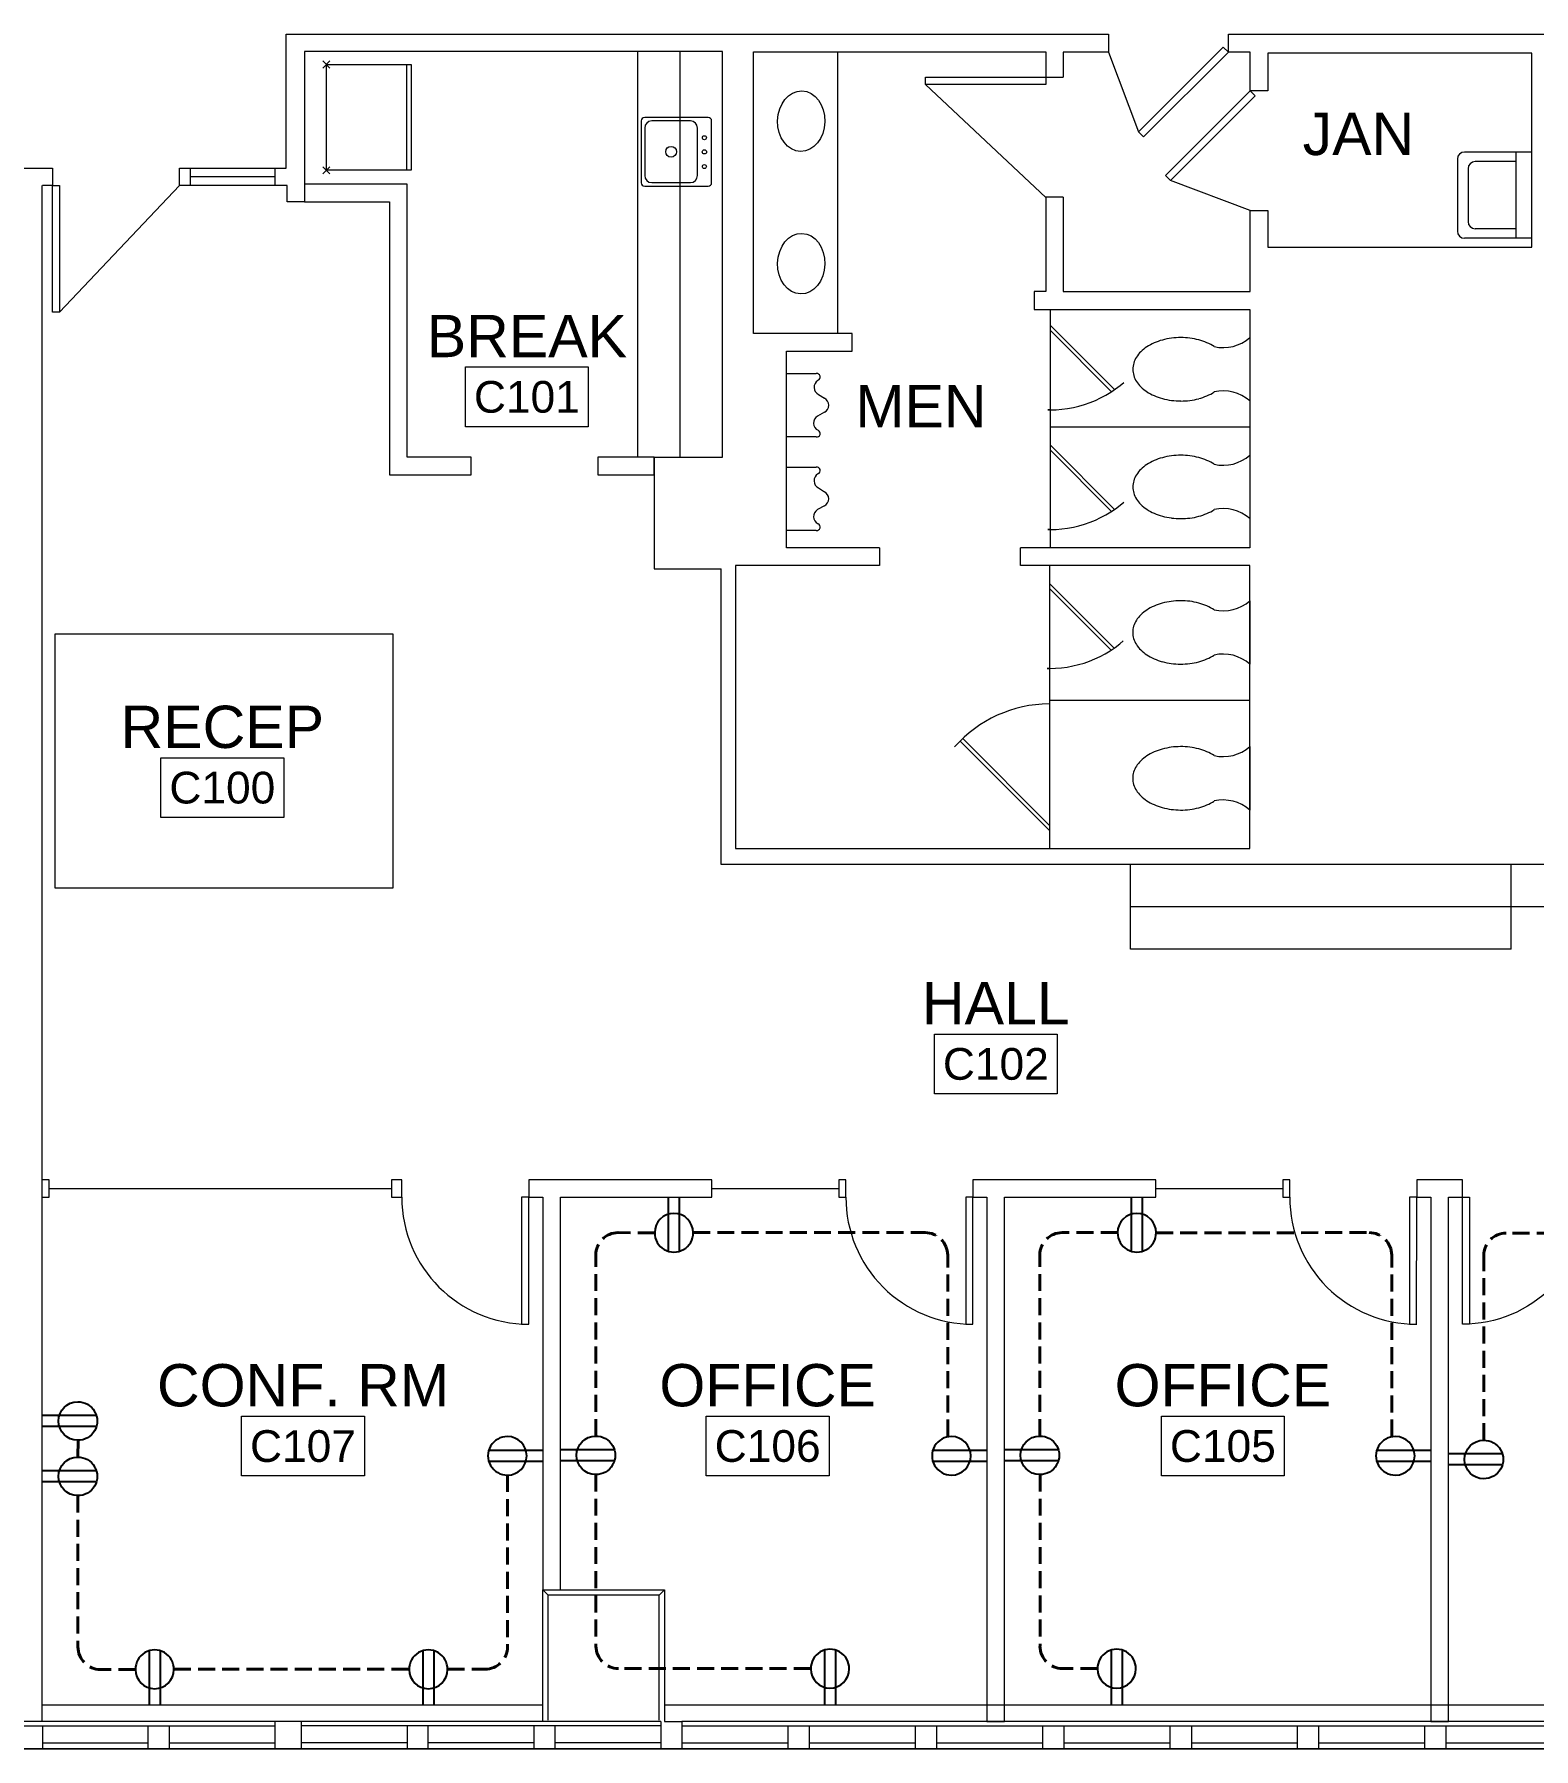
# Model space of a CAD drawing. Header units: inches. Extents: x 4293 to 10865, y -6935 to 441.
# Drawn here: x 9673.9 to 10099.4, y -6648.8 to -6162.4 of the extents above; entities that cross this region are included whole.
import ezdxf
from ezdxf.enums import TextEntityAlignment as Align

# ---------------------------------------------------------------- set-up
doc = ezdxf.new("R2010")
doc.units = ezdxf.units.IN
doc.header["$MEASUREMENT"] = 0
doc.header["$PDMODE"] = 3
doc.linetypes.add('Hidden', pattern=[6.859843, 4.8, -2.059843])
for name, color, linetype, lineweight in [('ARCH-BLOCK', 8, 'Continuous', 0), ('E-POWR-CONDUIT', 6, 'Hidden', 40), ('E-POWR-RECEPTACLES', 54, 'Continuous', 25)]:
    doc.layers.add(name, color=color, linetype=linetype, lineweight=lineweight)
doc.styles.add('DB', font='arial.ttf')

# ---------------------------------------------------------------- blocks, each defined once
blk = doc.blocks.new('fp')
at = {"layer": 'ARCH-BLOCK'}
for p, q in [((10627.79, 3301.59), (10627.79, 3339.55)), ((10627.79, 3339.55), (10861.18, 3339.55)), ((10861.18, 3339.55), (10861.18, 3334.51)), ((10895.18, 3339.55), (10992.22, 3339.55)), ((10895.18, 3334.51), (10895.18, 3339.55)), ((10751.61, 3334.67), (10633.05, 3334.67)), ((10633.05, 3334.67), (10633.05, 3291.99)), ((10727.61, 3219.53), (10727.61, 3334.67)), ((10739.61, 3219.53), (10739.61, 3334.67)), ((10751.61, 3219.53), (10751.61, 3334.67)), ((10760.48, 3254.66), (10760.48, 3334.56)), ((10760.48, 3334.56), (10843.35, 3334.56)), ((10784.36, 3254.66), (10784.36, 3334.56)), ((10843.35, 3334.56), (10843.35, 3327.35)), ((10861.18, 3334.51), (10848.27, 3334.51)), ((10848.27, 3334.51), (10848.27, 3327.35)), ((10893.76, 3335.93), (10869.72, 3311.89)), ((10871.14, 3310.47), (10895.18, 3334.51)), ((10895.18, 3334.51), (10893.76, 3335.93)), ((10901.39, 3334.51), (10895.18, 3334.51)), ((10901.39, 3323.51), (10901.39, 3334.51)), ((10981.31, 3334.24), (10906.43, 3334.24)), ((10906.43, 3334.24), (10906.43, 3323.51)), ((10981.31, 3279.15), (10981.31, 3334.24)), ((10639.27, 3330.98), (10663.27, 3330.98)), ((10639.27, 3300.98), (10639.27, 3330.98)), ((10662.07, 3300.98), (10662.07, 3330.98)), ((10663.27, 3330.98), (10663.27, 3300.98)), ((10809.26, 3325.35), (10809.26, 3327.35)), ((10809.26, 3327.35), (10843.35, 3327.35)), ((10843.35, 3325.35), (10809.26, 3325.35)), ((10843.35, 3327.35), (10848.27, 3327.35)), ((10843.35, 3327.35), (10843.35, 3325.35)), ((10877.35, 3299.47), (10901.39, 3323.51)), ((10906.43, 3323.51), (10901.39, 3323.51)), ((10901.39, 3323.51), (10902.81, 3322.1)), ((10902.81, 3322.1), (10878.77, 3298.06)), ((10728.56, 3314.96), (10728.56, 3297.43)), ((10747.56, 3315.96), (10729.56, 3315.96)), ((10729.56, 3312.96), (10729.56, 3299.48)), ((10742.56, 3314.96), (10731.56, 3314.96)), ((10744.56, 3299.48), (10744.56, 3312.96)), ((10748.56, 3297.43), (10748.56, 3314.96)), ((10869.72, 3311.89), (10871.14, 3310.47)), ((10960.19, 3304.15), (10960.19, 3283.67)), ((10981.31, 3306.15), (10962.19, 3306.15)), ((10976.79, 3303.42), (10965.21, 3303.42)), ((10976.79, 3306.15), (10976.79, 3281.67)), ((10551.32, 3301.59), (10561.55, 3301.59)), ((10561.55, 3301.59), (10561.55, 3296.67)), ((10597.55, 3301.59), (10600.55, 3301.59)), ((10597.55, 3296.67), (10597.55, 3301.59)), ((10600.55, 3301.59), (10600.55, 3296.67)), ((10600.55, 3301.59), (10624.67, 3301.59)), ((10600.55, 3299.19), (10624.67, 3299.19)), ((10624.67, 3301.59), (10627.79, 3301.59)), ((10624.67, 3296.67), (10624.67, 3301.59)), ((10663.27, 3300.98), (10639.27, 3300.98)), ((10878.77, 3298.06), (10877.35, 3299.47)), ((10963.21, 3301.42), (10963.21, 3286.39)), ((10558.47, 3296.67), (10558.47, 2860.77)), ((10561.55, 3296.67), (10558.67, 3296.67)), ((10561.55, 3296.67), (10563.55, 3296.67)), ((10561.55, 3260.67), (10561.55, 3296.67)), ((10563.55, 3296.67), (10563.55, 3260.67)), ((10628.13, 3296.67), (10597.55, 3296.67)), ((10628.13, 3291.99), (10628.13, 3296.67)), ((10633.05, 3296.99), (10633.05, 3291.99)), ((10662.15, 3296.99), (10633.05, 3296.99)), ((10662.15, 3219.53), (10662.15, 3296.99)), ((10729.56, 3296.43), (10747.56, 3296.43)), ((10731.56, 3297.48), (10742.56, 3297.48)), ((10848.27, 3293.35), (10843.35, 3293.35)), ((10843.35, 3293.35), (10843.35, 3266.59)), ((10848.27, 3293.35), (10848.27, 3266.59)), ((10633.05, 3291.99), (10628.13, 3291.99)), ((10633.05, 3291.99), (10657.15, 3291.99)), ((10657.15, 3291.99), (10657.15, 3214.53)), ((10901.39, 3289.51), (10906.43, 3289.51)), ((10901.39, 3266.59), (10901.39, 3289.51)), ((10906.43, 3289.51), (10906.43, 3279.15)), ((10976.79, 3284.39), (10965.21, 3284.39)), ((10906.43, 3279.15), (10981.31, 3279.15)), ((10981.31, 3281.67), (10962.19, 3281.67)), ((10843.35, 3266.59), (10840.12, 3266.59)), ((10840.12, 3266.59), (10840.12, 3261.42)), ((10848.27, 3266.59), (10901.39, 3266.59)), ((10563.55, 3260.67), (10561.55, 3260.67)), ((10840.12, 3261.42), (10901.3, 3261.42)), ((10844.66, 3261.42), (10844.66, 3193.84)), ((10901.3, 3261.42), (10901.3, 3193.84)), ((10788.46, 3254.66), (10760.48, 3254.66)), ((10788.46, 3249.62), (10788.46, 3254.66)), ((10844.66, 3256.98), (10862.89, 3238.72)), ((10844.66, 3255.57), (10862.05, 3238.15)), ((10769.79, 3193.84), (10769.79, 3249.62)), ((10769.79, 3249.62), (10788.46, 3249.62)), ((10901.3, 3253.5), (10901.3, 3235.5)), ((10678.73, 3228.2), (10678.73, 3245.16)), ((10678.73, 3245.16), (10713.56, 3245.16)), ((10713.56, 3245.16), (10713.56, 3228.2)), ((10769.79, 3225.3), (10769.79, 3243.26)), ((10769.79, 3243.26), (10778.19, 3243.26)), ((10863.17, 3238.91), (10864.49, 3239.9)), ((10864.49, 3239.9), (10865.52, 3240.76)), ((10778.87, 3237.36), (10778.87, 3237.36)), ((10778.87, 3237.36), (10780.59, 3236.27)), ((10780.59, 3236.27), (10780.59, 3236.28)), ((10854.38, 3234.5), (10855.93, 3235.04)), ((10855.93, 3235.04), (10857.46, 3235.67)), ((10857.46, 3235.67), (10858.95, 3236.36)), ((10858.95, 3236.36), (10860.4, 3237.14)), ((10860.4, 3237.14), (10861.81, 3237.99)), ((10861.81, 3237.99), (10863.17, 3238.91)), ((10780.59, 3232.29), (10778.61, 3231.19)), ((10778.61, 3231.19), (10778.61, 3231.19)), ((10780.59, 3232.29), (10780.59, 3232.29)), ((10843.92, 3232.98), (10844.66, 3232.98)), ((10844.66, 3232.98), (10843.92, 3232.98)), ((10844.66, 3232.98), (10846.31, 3233.03)), ((10846.31, 3233.03), (10847.95, 3233.15)), ((10847.95, 3233.15), (10849.58, 3233.37)), ((10849.58, 3233.37), (10851.2, 3233.66)), ((10851.2, 3233.66), (10852.8, 3234.04)), ((10852.8, 3234.04), (10854.38, 3234.5)), ((10713.56, 3228.2), (10678.73, 3228.2)), ((10778.19, 3225.3), (10769.79, 3225.3)), ((10844.66, 3228.16), (10901.3, 3228.16)), ((10844.66, 3223.02), (10862.89, 3204.76)), ((10844.66, 3221.61), (10862.05, 3204.19)), ((10680.28, 3219.53), (10662.15, 3219.53)), ((10680.28, 3214.53), (10680.28, 3219.53)), ((10732.28, 3219.53), (10716.28, 3219.53)), ((10716.28, 3219.53), (10716.28, 3214.53)), ((10732.28, 3219.53), (10732.28, 3187.87)), ((10732.28, 3219.53), (10751.61, 3219.53)), ((10732.28, 3214.53), (10732.28, 3219.53)), ((10769.79, 3198.78), (10769.79, 3216.74)), ((10769.79, 3216.74), (10778.19, 3216.74)), ((10901.3, 3220.12), (10901.3, 3202.12)), ((10657.15, 3214.53), (10680.28, 3214.53)), ((10716.28, 3214.53), (10732.28, 3214.53)), ((10778.87, 3210.84), (10778.87, 3210.84)), ((10778.87, 3210.84), (10780.59, 3209.75)), ((10780.59, 3209.75), (10780.59, 3209.76)), ((10863.17, 3204.95), (10864.49, 3205.94)), ((10864.49, 3205.94), (10865.52, 3206.8)), ((10780.59, 3205.77), (10778.61, 3204.67)), ((10778.61, 3204.67), (10778.61, 3204.67)), ((10780.59, 3205.77), (10780.59, 3205.77)), ((10854.38, 3200.54), (10855.93, 3201.08)), ((10855.93, 3201.08), (10857.46, 3201.71)), ((10857.46, 3201.71), (10858.95, 3202.4)), ((10858.95, 3202.4), (10860.4, 3203.18)), ((10860.4, 3203.18), (10861.81, 3204.03)), ((10861.81, 3204.03), (10863.17, 3204.95)), ((10778.19, 3198.78), (10769.79, 3198.78)), ((10843.92, 3199.02), (10844.66, 3199.02)), ((10844.66, 3199.02), (10843.92, 3199.02)), ((10844.66, 3199.02), (10846.31, 3199.07)), ((10846.31, 3199.07), (10847.95, 3199.19)), ((10847.95, 3199.19), (10849.58, 3199.41)), ((10849.58, 3199.41), (10851.2, 3199.7)), ((10851.2, 3199.7), (10852.8, 3200.08)), ((10852.8, 3200.08), (10854.38, 3200.54)), ((10796.19, 3193.84), (10769.79, 3193.84)), ((10796.19, 3193.84), (10796.19, 3188.8)), ((10901.3, 3193.84), (10836.19, 3193.84)), ((10836.19, 3188.8), (10836.19, 3193.84)), ((10732.28, 3187.87), (10751.3, 3187.87)), ((10751.3, 3103.95), (10751.3, 3187.87)), ((10796.19, 3188.8), (10755.36, 3188.8)), ((10755.36, 3188.8), (10755.36, 3108.52)), ((10901.28, 3188.8), (10836.19, 3188.8)), ((10844.52, 3108.52), (10844.52, 3188.8)), ((10901.28, 3108.52), (10901.28, 3188.8)), ((10844.52, 3183.64), (10862.75, 3165.38)), ((10844.52, 3182.23), (10861.9, 3164.81)), ((10901.28, 3178.84), (10901.28, 3160.84)), ((10658.18, 3169.38), (10562.18, 3169.38)), ((10562.18, 3169.38), (10562.18, 3097.38)), ((10658.18, 3097.38), (10658.18, 3169.38)), ((10864.35, 3166.56), (10865.37, 3167.42)), ((10855.79, 3161.7), (10857.32, 3162.32)), ((10857.32, 3162.32), (10858.81, 3163.02)), ((10858.81, 3163.02), (10860.26, 3163.8)), ((10860.26, 3163.8), (10861.67, 3164.65)), ((10861.67, 3164.65), (10863.03, 3165.57)), ((10863.03, 3165.57), (10864.35, 3166.56)), ((10843.77, 3159.64), (10844.52, 3159.64)), ((10844.52, 3159.64), (10843.77, 3159.64)), ((10844.52, 3159.64), (10846.17, 3159.69)), ((10846.17, 3159.69), (10847.81, 3159.81)), ((10847.81, 3159.81), (10849.44, 3160.02)), ((10849.44, 3160.02), (10851.06, 3160.32)), ((10851.06, 3160.32), (10852.66, 3160.7)), ((10852.66, 3160.7), (10854.24, 3161.16)), ((10854.24, 3161.16), (10855.79, 3161.7)), ((10844.52, 3150.64), (10901.28, 3150.64)), ((10844.52, 3113.56), (10819.1, 3139.02)), ((10819.81, 3139.71), (10844.52, 3114.97)), ((10592.31, 3117.32), (10592.31, 3134.27)), ((10592.31, 3134.27), (10627.14, 3134.27)), ((10627.14, 3134.27), (10627.14, 3117.32)), ((10901.28, 3137.44), (10901.28, 3119.44)), ((10627.14, 3117.32), (10592.31, 3117.32)), ((10755.36, 3108.52), (10901.28, 3108.52)), ((11135.99, 3103.95), (10751.3, 3103.95)), ((10867.4, 3079.95), (10867.4, 3103.95)), ((10975.41, 3079.95), (10975.41, 3103.95)), ((10562.18, 3097.38), (10658.18, 3097.38)), ((11040.03, 3091.95), (10867.4, 3091.95)), ((10975.41, 3079.95), (10867.4, 3079.95)), ((10811.79, 3038.94), (10811.79, 3055.89)), ((10811.79, 3055.89), (10846.62, 3055.89)), ((10846.62, 3055.89), (10846.62, 3038.94)), ((10846.62, 3038.94), (10811.79, 3038.94)), ((10560.54, 3014.55), (10558.47, 3014.55)), ((10558.47, 3014.55), (10558.47, 3009.55)), ((10560.54, 3009.55), (10560.54, 3014.55)), ((10560.54, 3012.05), (10657.76, 3012.05)), ((10660.65, 3014.55), (10657.76, 3014.55)), ((10657.76, 3014.55), (10657.76, 3009.55)), ((10660.65, 3009.55), (10660.65, 3014.55)), ((10703.15, 3014.55), (10696.65, 3014.55)), ((10696.65, 3014.55), (10696.65, 3009.55)), ((10748.65, 3014.55), (10703.15, 3014.55)), ((10748.65, 3009.55), (10748.65, 3014.55)), ((10748.65, 3012.05), (10784.65, 3012.05)), ((10786.65, 3014.55), (10784.65, 3014.55)), ((10784.65, 3014.55), (10784.65, 3009.55)), ((10786.65, 3009.55), (10786.65, 3014.55)), ((10829.15, 3014.55), (10822.65, 3014.55)), ((10822.65, 3014.55), (10822.65, 3009.55)), ((10874.63, 3014.55), (10829.15, 3014.55)), ((10874.63, 3009.55), (10874.63, 3014.55)), ((10874.63, 3012.05), (10910.63, 3012.05)), ((10912.63, 3014.55), (10910.63, 3014.55)), ((10910.63, 3014.55), (10910.63, 3009.55)), ((10912.63, 3009.55), (10912.63, 3014.55)), ((10955.12, 3014.55), (10948.63, 3014.55)), ((10948.63, 3014.55), (10948.63, 3009.55)), ((10961.62, 3014.55), (10955.12, 3014.55)), ((10961.62, 3009.55), (10961.62, 3014.55)), ((10558.47, 3009.55), (10560.54, 3009.55)), ((10657.76, 3009.55), (10660.65, 3009.55)), ((10696.65, 3009.55), (10694.65, 3009.55)), ((10694.65, 3009.55), (10694.65, 2973.55)), ((10696.65, 3009.55), (10700.65, 3009.55)), ((10696.65, 2973.55), (10696.65, 3009.55)), ((10700.65, 3009.55), (10700.65, 2898.14)), ((10705.65, 3009.55), (10748.65, 3009.55)), ((10705.65, 2898.14), (10705.65, 3009.55)), ((10784.65, 3009.55), (10786.65, 3009.55)), ((10822.65, 3009.55), (10820.65, 3009.55)), ((10820.65, 3009.55), (10820.65, 2973.55)), ((10822.65, 3009.55), (10826.65, 3009.55)), ((10822.65, 2973.55), (10822.65, 3009.55)), ((10826.65, 3009.55), (10826.65, 2860.77)), ((10831.65, 3009.55), (10874.63, 3009.55)), ((10831.65, 2860.77), (10831.65, 3009.55)), ((10910.63, 3009.55), (10912.63, 3009.55)), ((10946.63, 3009.55), (10946.62, 2973.55)), ((10948.63, 3009.55), (10946.63, 3009.55)), ((10948.62, 2973.55), (10948.63, 3009.55)), ((10948.63, 3009.55), (10952.62, 3009.55)), ((10952.62, 3009.55), (10952.64, 2860.77)), ((10957.62, 3009.55), (10961.62, 3009.55)), ((10957.64, 2860.77), (10957.62, 3009.55)), ((10961.62, 3009.55), (10963.62, 3009.55)), ((10961.62, 2973.55), (10961.62, 3009.55)), ((10963.62, 3009.55), (10963.62, 2973.55)), ((10694.65, 2973.55), (10696.65, 2973.55)), ((10820.65, 2973.55), (10822.65, 2973.55)), ((10946.62, 2973.55), (10948.62, 2973.55)), ((10963.62, 2973.55), (10961.62, 2973.55)), ((10615.19, 2930.49), (10615.19, 2947.45)), ((10615.19, 2947.45), (10650.02, 2947.45)), ((10650.02, 2947.45), (10650.02, 2930.49)), ((10747.04, 2930.51), (10747.04, 2947.46)), ((10747.04, 2947.46), (10781.87, 2947.46)), ((10781.87, 2947.46), (10781.87, 2930.51)), ((10876.22, 2930.51), (10876.22, 2947.46)), ((10876.22, 2947.46), (10911.04, 2947.46)), ((10911.04, 2947.46), (10911.04, 2930.51)), ((10650.02, 2930.49), (10615.19, 2930.49)), ((10781.87, 2930.51), (10747.04, 2930.51)), ((10911.04, 2930.51), (10876.22, 2930.51)), ((10702.13, 2896.64), (10700.63, 2898.14)), ((10700.65, 2860.77), (10700.65, 2898.14)), ((10700.65, 2898.14), (10735.19, 2898.14)), ((10700.65, 2898.14), (10705.65, 2898.14)), ((10733.71, 2896.64), (10702.13, 2896.64)), ((10702.13, 2861.15), (10702.13, 2896.64)), ((10733.71, 2896.64), (10735.21, 2898.14)), ((10733.71, 2861.15), (10733.71, 2896.64)), ((10735.19, 2898.14), (10735.19, 2860.77)), ((10558.47, 2865.55), (10700.65, 2865.55)), ((10735.19, 2865.55), (10988.94, 2865.55)), ((10624.67, 2860.77), (10450.67, 2860.77)), ((10632.15, 2860.77), (10624.67, 2860.77)), ((10624.67, 2853.09), (10624.67, 2860.77)), ((10734.15, 2860.77), (10632.15, 2860.77)), ((10632.15, 2853.09), (10632.15, 2860.77)), ((10734.15, 2860.77), (10734.15, 2853.09)), ((10735.19, 2860.77), (10740.15, 2860.77)), ((11129.51, 2860.77), (10740.15, 2860.77)), ((10740.15, 2860.77), (10740.15, 2853.09)), ((10826.65, 2860.77), (10831.65, 2860.77)), ((10952.64, 2860.77), (10957.64, 2860.77)), ((10552.67, 2859.57), (10558.67, 2859.57)), ((10558.67, 2859.57), (10558.67, 2853.09)), ((10558.67, 2859.57), (10588.67, 2859.57)), ((10588.67, 2853.09), (10588.67, 2859.57)), ((10588.67, 2859.57), (10594.67, 2859.57)), ((10594.67, 2859.57), (10594.67, 2853.09)), ((10594.67, 2859.57), (10624.67, 2859.57)), ((10662.15, 2859.57), (10632.15, 2859.57)), ((10668.15, 2859.57), (10662.15, 2859.57)), ((10662.15, 2859.57), (10662.15, 2853.09)), ((10668.15, 2853.09), (10668.15, 2859.57)), ((10698.15, 2859.57), (10668.15, 2859.57)), ((10704.15, 2859.57), (10698.15, 2859.57)), ((10698.15, 2859.57), (10698.15, 2853.09)), ((10704.15, 2853.09), (10704.15, 2859.57)), ((10734.15, 2859.57), (10704.15, 2859.57)), ((10740.15, 2859.57), (10770.28, 2859.57)), ((10770.28, 2853.09), (10770.28, 2859.57)), ((10770.28, 2859.57), (10776.28, 2859.57)), ((10776.28, 2859.57), (10776.28, 2853.09)), ((10776.28, 2859.57), (10806.41, 2859.57)), ((10806.41, 2853.09), (10806.41, 2859.57)), ((10806.41, 2859.57), (10812.41, 2859.57)), ((10812.41, 2859.57), (10812.41, 2853.09)), ((10812.41, 2859.57), (10842.54, 2859.57)), ((10842.54, 2853.09), (10842.54, 2859.57)), ((10842.54, 2859.57), (10848.54, 2859.57)), ((10848.54, 2859.57), (10848.54, 2853.09)), ((10848.54, 2859.57), (10878.68, 2859.57)), ((10878.68, 2853.09), (10878.68, 2859.57)), ((10878.68, 2859.57), (10884.68, 2859.57)), ((10884.68, 2859.57), (10884.68, 2853.09)), ((10884.68, 2859.57), (10914.81, 2859.57)), ((10914.81, 2853.09), (10914.81, 2859.57)), ((10914.81, 2859.57), (10920.81, 2859.57)), ((10920.81, 2859.57), (10920.81, 2853.09)), ((10920.81, 2859.57), (10950.94, 2859.57)), ((10950.94, 2853.09), (10950.94, 2859.57)), ((10950.94, 2859.57), (10956.94, 2859.57)), ((10956.94, 2859.57), (10956.94, 2853.09)), ((10956.94, 2859.57), (10987.05, 2859.57)), ((11422.23, 2853.09), (9725.28, 2853.09)), ((9725.28, 2853.09), (11422.23, 2853.09)), ((10558.67, 2854.77), (10588.67, 2854.77)), ((10594.67, 2854.77), (10624.67, 2854.77)), ((10662.15, 2854.77), (10632.15, 2854.77)), ((10698.15, 2854.77), (10668.15, 2854.77)), ((10734.15, 2854.77), (10704.15, 2854.77)), ((10740.15, 2854.77), (10770.28, 2854.77)), ((10776.28, 2854.77), (10806.41, 2854.77)), ((10812.41, 2854.77), (10842.54, 2854.77)), ((10848.54, 2854.77), (10878.68, 2854.77)), ((10884.68, 2854.77), (10914.81, 2854.77)), ((10920.81, 2854.77), (10950.94, 2854.77)), ((10956.94, 2854.77), (10987.05, 2854.77))]:
    blk.add_line(p, q, dxfattribs=at)
at = {"layer": 'ARCH-BLOCK', "ltscale": 0.5}
for p, q in [((10861.18, 3334.51), (10869.72, 3311.89)), ((10843.35, 3293.26), (10809.26, 3325.35)), ((10597.55, 3296.67), (10563.55, 3260.67)), ((10901.39, 3289.51), (10878.77, 3298.06))]:
    blk.add_line(p, q, dxfattribs=at)
at = {"layer": 'ARCH-BLOCK'}
for centre, radius in [((10746.51, 3310.2), 0.568), ((10737.06, 3306.22), 1.54), ((10746.51, 3306.2), 0.603), ((10746.51, 3302.03), 0.568)]:
    blk.add_circle(centre, radius, dxfattribs=at)
for centre, radius, start, end in [((10729.56, 3314.96), 1, 90, 180), ((10731.56, 3312.96), 2, 90, 180), ((10742.56, 3312.96), 2, 0, 90), ((10747.56, 3314.96), 1, 0, 90), ((10962.19, 3304.15), 2, 90, 180), ((10965.21, 3301.42), 2, 90, 180), ((10731.56, 3299.48), 2, 180, 270), ((10742.56, 3299.48), 2, 270, 0), ((10729.56, 3297.43), 1, 180, 270), ((10747.56, 3297.43), 1, 270, 0), ((10962.19, 3283.67), 2, 180, 270), ((10965.21, 3286.39), 2, 180, 270), ((10696.65, 3009.55), 36, 180, 270), ((10822.65, 3009.55), 36, 180.0002, 270.0002), ((10948.63, 3009.55), 36, 179.9998, 269.9998)]:
    blk.add_arc(centre, radius, start, end, dxfattribs=at)
at = {"layer": 'ARCH-BLOCK', "extrusion": (0, 0, -1)}
blk.add_arc((-10961.62, 3009.55), 36, 180.0002, 270.0002, dxfattribs=at)
at = {"layer": 'ARCH-BLOCK'}
for centre in [(10773.99, 3314.89), (10773.99, 3274.47)]:
    blk.add_ellipse(centre, major_axis=(-0.19, -8.59), ratio=0.781253, dxfattribs=at)
for centre, major_axis, ratio, start_param, end_param in [((10878.13, 3241.56), (0, 11.11), 0.999128, 0.57924, 0.775096), ((10879.71, 3239.16), (0, 13.98), 0.999128, 0.412289, 0.580294), ((10880.87, 3236.56), (0, 16.83), 0.999128, 0.264834, 0.413285), ((10881.48, 3234.34), (0, 19.13), 0.999128, 0.129398, 0.265688), ((10881.66, 3233.07), (0, 20.42), 0.999128, -0.000355, 0.130145), ((10881.68, 3233.15), (0, 20.35), 0.999128, -0.128556, 0.000329), ((10881.85, 3234.38), (0, 19.11), 0.999128, -0.262254, -0.127844), ((10882.44, 3236.53), (0, 16.88), 0.999128, -0.407435, -0.261445), ((10883.55, 3239.07), (0, 14.11), 0.999128, -0.571065, -0.406494), ((10893.7, 3262.26), (0, 11.61), 0.999128, 2.921292, 3.856407), ((10874.14, 3244.49), (0, 6.07), 0.999128, 1.276219, 1.569021), ((10874.97, 3244.22), (0, 6.95), 0.999128, 1.005974, 1.273763), ((10876.42, 3243.3), (0, 8.67), 0.999128, 0.774379, 1.005485), ((10779.91, 3239.4), (-2.29, 0), 0.998554, -1.031198, 1.100677), ((10778.41, 3242.3), (-0.985, 0), 0.998554, 1.901671, 4.933298), ((10874.14, 3244.51), (0, 6.07), 0.999128, 1.572573, 1.865375), ((10874.97, 3244.78), (0, 6.95), 0.999128, 1.867831, 2.135619), ((10876.42, 3245.71), (0, 8.67), 0.999128, 2.136108, 2.367214), ((10779.53, 3234.28), (-2.26, 0), 0.998554, 2.059137, 4.221927), ((10878.13, 3247.45), (0, 11.11), 0.999128, 2.366498, 2.562354), ((10879.71, 3249.84), (0, 13.98), 0.999128, 2.561299, 2.729304), ((10880.87, 3252.45), (0, 16.83), 0.999128, 2.728309, 2.876759), ((10881.48, 3254.66), (0, 19.13), 0.999128, 2.875906, 3.012195), ((10881.66, 3255.93), (0, 20.42), 0.999128, 3.011448, 3.141948), ((10881.68, 3255.85), (0, 20.35), 0.999128, 3.141264, 3.270149), ((10881.85, 3254.62), (0, 19.11), 0.999128, 3.269437, 3.403847), ((10882.44, 3252.48), (0, 16.88), 0.999128, 3.403037, 3.549028), ((10883.55, 3249.94), (0, 14.11), 0.999128, 3.548087, 3.712658), ((10893.7, 3226.74), (0, 11.61), 0.999128, -0.714814, 0.220301), ((10779.79, 3229.23), (2.29, 0), 0.998554, 2.110385, 4.242491), ((10778.39, 3226.27), (-0.986, 0), 0.998554, 1.3703, 4.331893), ((10778.41, 3215.78), (-0.985, 0), 0.998554, 1.901671, 4.933298), ((10876.42, 3209.91), (0, 8.67), 0.999128, 0.774379, 1.005485), ((10878.13, 3208.17), (0, 11.11), 0.999128, 0.57924, 0.775096), ((10879.71, 3205.78), (0, 13.98), 0.999128, 0.412289, 0.580294), ((10880.87, 3203.18), (0, 16.83), 0.999128, 0.264834, 0.413285), ((10881.48, 3200.96), (0, 19.13), 0.999128, 0.129398, 0.265688), ((10881.66, 3199.69), (0, 20.42), 0.999128, -0.000355, 0.130145), ((10881.68, 3199.77), (0, 20.35), 0.999128, -0.128556, 0.000329), ((10881.85, 3201), (0, 19.11), 0.999128, -0.262254, -0.127844), ((10882.44, 3203.14), (0, 16.88), 0.999128, -0.407435, -0.261445), ((10883.55, 3205.68), (0, 14.11), 0.999128, -0.571065, -0.406494), ((10893.7, 3228.88), (0, 11.61), 0.999128, 2.921292, 3.856407), ((10779.91, 3212.88), (-2.29, 0), 0.998554, -1.031198, 1.100677), ((10874.14, 3211.11), (0, 6.07), 0.999128, 1.276219, 1.569021), ((10874.14, 3211.13), (0, 6.07), 0.999128, 1.572573, 1.865375), ((10874.97, 3210.84), (0, 6.95), 0.999128, 1.005974, 1.273763), ((10779.53, 3207.76), (-2.26, 0), 0.998554, 2.059137, 4.221927), ((10874.97, 3211.4), (0, 6.95), 0.999128, 1.867831, 2.135619), ((10876.42, 3212.33), (0, 8.67), 0.999128, 2.136108, 2.367214), ((10878.13, 3214.07), (0, 11.11), 0.999128, 2.366498, 2.562354), ((10779.79, 3202.71), (2.29, 0), 0.998554, 2.110385, 4.242491), ((10879.71, 3216.46), (0, 13.98), 0.999128, 2.561299, 2.729304), ((10880.87, 3219.06), (0, 16.83), 0.999128, 2.728309, 2.876759), ((10881.48, 3221.28), (0, 19.13), 0.999128, 2.875906, 3.012195), ((10881.66, 3222.55), (0, 20.42), 0.999128, 3.011448, 3.141948), ((10881.68, 3222.47), (0, 20.35), 0.999128, 3.141264, 3.270149), ((10881.85, 3221.24), (0, 19.11), 0.999128, 3.269437, 3.403847), ((10882.44, 3219.09), (0, 16.88), 0.999128, 3.403037, 3.549028), ((10883.55, 3216.55), (0, 14.11), 0.999128, 3.548087, 3.712658), ((10893.7, 3193.36), (0, 11.61), 0.999128, -0.714814, 0.220301), ((10778.39, 3199.75), (-0.986, 0), 0.998554, 1.3703, 4.331893), ((10879.69, 3164.5), (0, 13.98), 0.999128, 0.412289, 0.580294), ((10880.85, 3161.9), (0, 16.83), 0.999128, 0.264834, 0.413285), ((10881.46, 3159.68), (0, 19.13), 0.999128, 0.129398, 0.265688), ((10881.64, 3158.41), (0, 20.42), 0.999128, -0.000355, 0.130145), ((10881.66, 3158.49), (0, 20.35), 0.999128, -0.128556, 0.000329), ((10881.83, 3159.72), (0, 19.11), 0.999128, -0.262254, -0.127844), ((10882.42, 3161.86), (0, 16.88), 0.999128, -0.407435, -0.261445), ((10883.53, 3164.4), (0, 14.11), 0.999128, -0.571065, -0.406494), ((10893.68, 3187.6), (0, 11.61), 0.999128, 2.921292, 3.856407), ((10874.94, 3169.56), (0, 6.95), 0.999128, 1.005974, 1.273763), ((10876.39, 3168.63), (0, 8.67), 0.999128, 0.774379, 1.005485), ((10878.11, 3166.89), (0, 11.11), 0.999128, 0.57924, 0.775096), ((10874.11, 3169.83), (0, 6.07), 0.999128, 1.276219, 1.569021), ((10874.11, 3169.85), (0, 6.07), 0.999128, 1.572573, 1.865375), ((10874.94, 3170.12), (0, 6.95), 0.999128, 1.867831, 2.135619), ((10876.39, 3171.05), (0, 8.67), 0.999128, 2.136108, 2.367214), ((10878.11, 3172.79), (0, 11.11), 0.999128, 2.366498, 2.562354), ((10879.69, 3175.18), (0, 13.98), 0.999128, 2.561299, 2.729304), ((10880.85, 3177.78), (0, 16.83), 0.999128, 2.728309, 2.876759), ((10882.42, 3177.81), (0, 16.88), 0.999128, 3.403037, 3.549028), ((10883.53, 3175.27), (0, 14.11), 0.999128, 3.548087, 3.712658), ((10893.68, 3152.08), (0, 11.61), 0.999128, -0.714814, 0.220301), ((10881.46, 3180), (0, 19.13), 0.999128, 2.875906, 3.012195), ((10881.64, 3181.27), (0, 20.42), 0.999128, 3.011448, 3.141948), ((10881.66, 3181.19), (0, 20.35), 0.999128, 3.141264, 3.270149), ((10881.83, 3179.96), (0, 19.11), 0.999128, 3.269437, 3.403847), ((10844.52, 3113.56), (0, 36), 0.998634, 0.005637, 0.849583), ((10876.39, 3127.23), (0, 8.67), 0.999128, 0.774379, 1.005485), ((10878.11, 3125.49), (0, 11.11), 0.999128, 0.57924, 0.775096), ((10879.69, 3123.1), (0, 13.98), 0.999128, 0.412289, 0.580294), ((10880.85, 3120.5), (0, 16.83), 0.999128, 0.264834, 0.413285), ((10881.46, 3118.28), (0, 19.13), 0.999128, 0.129398, 0.265688), ((10881.64, 3117.01), (0, 20.42), 0.999128, -0.000355, 0.130145), ((10881.66, 3117.09), (0, 20.35), 0.999128, -0.128556, 0.000329), ((10881.83, 3118.32), (0, 19.11), 0.999128, -0.262254, -0.127844), ((10882.42, 3120.46), (0, 16.88), 0.999128, -0.407435, -0.261445), ((10883.53, 3123), (0, 14.11), 0.999128, -0.571065, -0.406494), ((10893.68, 3146.2), (0, 11.61), 0.999128, 2.921292, 3.856407), ((10874.11, 3128.43), (0, 6.07), 0.999128, 1.276219, 1.569021), ((10874.11, 3128.45), (0, 6.07), 0.999128, 1.572573, 1.865375), ((10874.94, 3128.16), (0, 6.95), 0.999128, 1.005974, 1.273763), ((10874.94, 3128.72), (0, 6.95), 0.999128, 1.867831, 2.135619), ((10876.39, 3129.65), (0, 8.67), 0.999128, 2.136108, 2.367214), ((10878.11, 3131.39), (0, 11.11), 0.999128, 2.366498, 2.562354), ((10879.69, 3133.78), (0, 13.98), 0.999128, 2.561299, 2.729304), ((10880.85, 3136.38), (0, 16.83), 0.999128, 2.728309, 2.876759), ((10881.46, 3138.6), (0, 19.13), 0.999128, 2.875906, 3.012195), ((10881.64, 3139.87), (0, 20.42), 0.999128, 3.011448, 3.141948), ((10881.66, 3139.79), (0, 20.35), 0.999128, 3.141264, 3.270149), ((10881.83, 3138.56), (0, 19.11), 0.999128, 3.269437, 3.403847), ((10882.42, 3136.41), (0, 16.88), 0.999128, 3.403037, 3.549028), ((10883.53, 3133.87), (0, 14.11), 0.999128, 3.548087, 3.712658), ((10893.68, 3110.68), (0, 11.61), 0.999128, -0.714814, 0.220301)]:
    blk.add_ellipse(centre, major_axis=major_axis, ratio=ratio, start_param=start_param, end_param=end_param, dxfattribs=at)
for p in [(10639.27, 3330.98), (10639.27, 3300.98)]:
    blk.add_point(p, dxfattribs=at)
at = {"layer": 'ARCH-BLOCK', "style": 'DB'}
for s, p in [('JAN', (10916.27, 3305.28)), ('MEN', (10789.34, 3228.01))]:
    blk.add_text(s, height=12, dxfattribs=at).set_placement(p)
for s, p in [('BREAK', (10696.14, 3247.94)), ('RECEP', (10609.72, 3137.05)), ('HALL', (10829.21, 3058.67)), ('CONF. RM', (10632.61, 2950.23)), ('OFFICE', (10764.46, 2950.24)), ('OFFICE', (10893.63, 2950.24))]:
    blk.add_text(s, height=12, dxfattribs=at).set_placement(p, align=Align.CENTER)
for s, p in [('C101', (10696.14, 3236.68)), ('C100', (10609.72, 3125.8)), ('C102', (10829.21, 3047.41)), ('C107', (10632.61, 2938.97)), ('C106', (10764.46, 2938.99)), ('C105', (10893.63, 2938.99))]:
    blk.add_text(s, height=9, dxfattribs=at).set_placement(p, align=Align.MIDDLE_CENTER)
blk = doc.blocks.new('*U192')
for p, q in [((-1.79, 17.6), (-1.79, 0)), ((1.79, 17.6), (1.79, 0))]:
    blk.add_line(p, q)
blk.add_lwpolyline([(-6.27, 11.51, 1), (6.27, 11.51, 1.013368)], format="xyb", close=True)
blk = doc.blocks.new('*U164')
for p, q in [((-1.79, 17.6), (-1.79, 0)), ((1.79, 17.6), (1.79, 0))]:
    blk.add_line(p, q)
blk.add_lwpolyline([(-6.27, 11.51, 1), (6.27, 11.51, 1.013368)], format="xyb", close=True)
blk = doc.blocks.new('*U165')
for p, q in [((-1.79, 17.6), (-1.79, 0)), ((1.79, 17.6), (1.79, 0))]:
    blk.add_line(p, q)
blk.add_lwpolyline([(-6.27, 11.51, 1), (6.27, 11.51, 1.013368)], format="xyb", close=True)
blk = doc.blocks.new('*U166')
for p, q in [((-1.79, 17.6), (-1.79, 0)), ((1.79, 17.6), (1.79, 0))]:
    blk.add_line(p, q)
blk.add_lwpolyline([(-6.27, 11.51, 1), (6.27, 11.51, 1.013368)], format="xyb", close=True)
blk = doc.blocks.new('*U167')
for p, q in [((-1.79, 17.6), (-1.79, 0)), ((1.79, 17.6), (1.79, 0))]:
    blk.add_line(p, q)
blk.add_lwpolyline([(-6.27, 11.51, 1), (6.27, 11.51, 1.013368)], format="xyb", close=True)

msp = doc.modelspace()

# ---------------------------------------------------------------- linework, layer by layer
at = {"layer": 'E-POWR-CONDUIT'}
for p, q in [((9849.93, -6502.46), (9839.6, -6502.37)), ((9860.85, -6502.37), (9926.67, -6502.37)), ((9981.29, -6502.37), (9965.59, -6502.37)), ((9992.21, -6502.45), (10052.67, -6502.37)), ((10159.89, -6502.51), (10091.58, -6502.51)), ((9833.2, -6560.1), (9833.2, -6508.77)), ((9933.07, -6560.25), (9933.07, -6508.77)), ((9959.2, -6560.1), (9959.2, -6508.77)), ((10059.06, -6560.25), (10059.06, -6508.77)), ((10085.18, -6561.29), (10085.18, -6508.9)), ((9686.22, -6566.08), (9686.3, -6561.3)), ((9808.16, -6571.17), (9808.16, -6619.87)), ((9833.27, -6571.02), (9833.27, -6619.68)), ((9959.27, -6571.02), (9959.27, -6619.68)), ((9686.29, -6577), (9686.29, -6619.94)), ((9702.59, -6626.33), (9692.68, -6626.33)), ((9713.51, -6626.26), (9780.25, -6626.26)), ((9791.17, -6626.26), (9801.77, -6626.26)), ((9894.21, -6626.07), (9839.67, -6626.07)), ((9975.57, -6626.07), (9965.66, -6626.07))]:
    msp.add_line(p, q, dxfattribs=at)
for centre, start, end in [((9839.6, -6508.77), 90, 180), ((9926.67, -6508.77), 0, 90), ((9965.59, -6508.77), 90, 180), ((10052.67, -6508.77), 0, 90), ((10091.58, -6508.9), 90, 180), ((9692.68, -6619.94), 180, 270), ((9801.77, -6619.87), 270, 0), ((9839.67, -6619.68), 180, 270), ((9965.66, -6619.68), 180, 270)]:
    msp.add_arc(centre, 6.4, start, end, dxfattribs=at)

# ---------------------------------------------------------------- block references
at = {"layer": 'ARCH-BLOCK'}
msp.add_blockref('fp', (-882.47, -9501.91), dxfattribs=at)
at = {"layer": 'E-POWR-RECEPTACLES', "lineweight": -3, "yscale": 0.8708079098164961, "zscale": 0.8708079098164961}
for name, p, xscale, rotation in [('*U164', (9855.39, -6492.35), 0.8708079098164961, 180), ('*U164', (9986.75, -6492.35), 0.8708079098164961, 180), ('*U166', (9676.2, -6555.84), -0.8708079098164961, 270.0000000000001), ('*U165', (9818.18, -6565.71), 0.8708079098164961, 89.99999999999997), ('*U166', (9823.18, -6565.56), -0.8708079098164961, 270.0000000000001), ('*U165', (9944.18, -6565.71), 0.8708079098164961, 89.99999999999997), ('*U166', (9949.18, -6565.56), -0.8708079098164961, 270.0000000000001), ('*U165', (10070.16, -6565.71), 0.8708079098164961, 89.99999999999997), ('*U192', (10075.16, -6566.75), -0.8708079098164961, 270.0000000000001), ('*U166', (9676.2, -6571.54), -0.8708079098164961, 270.0000000000001)]:
    msp.add_blockref(name, p, dxfattribs=dict(at, xscale=xscale, rotation=rotation))
at = {"layer": 'E-POWR-RECEPTACLES', "lineweight": -3, "xscale": 0.8708079098164961, "yscale": 0.8708079098164961, "zscale": 0.8708079098164961}
for p in [(9708.05, -6636.35), (9785.71, -6636.35), (9899.67, -6636.17), (9981.03, -6636.17)]:
    msp.add_blockref('*U167', p, dxfattribs=at)

doc.saveas('drawing.dxf')
